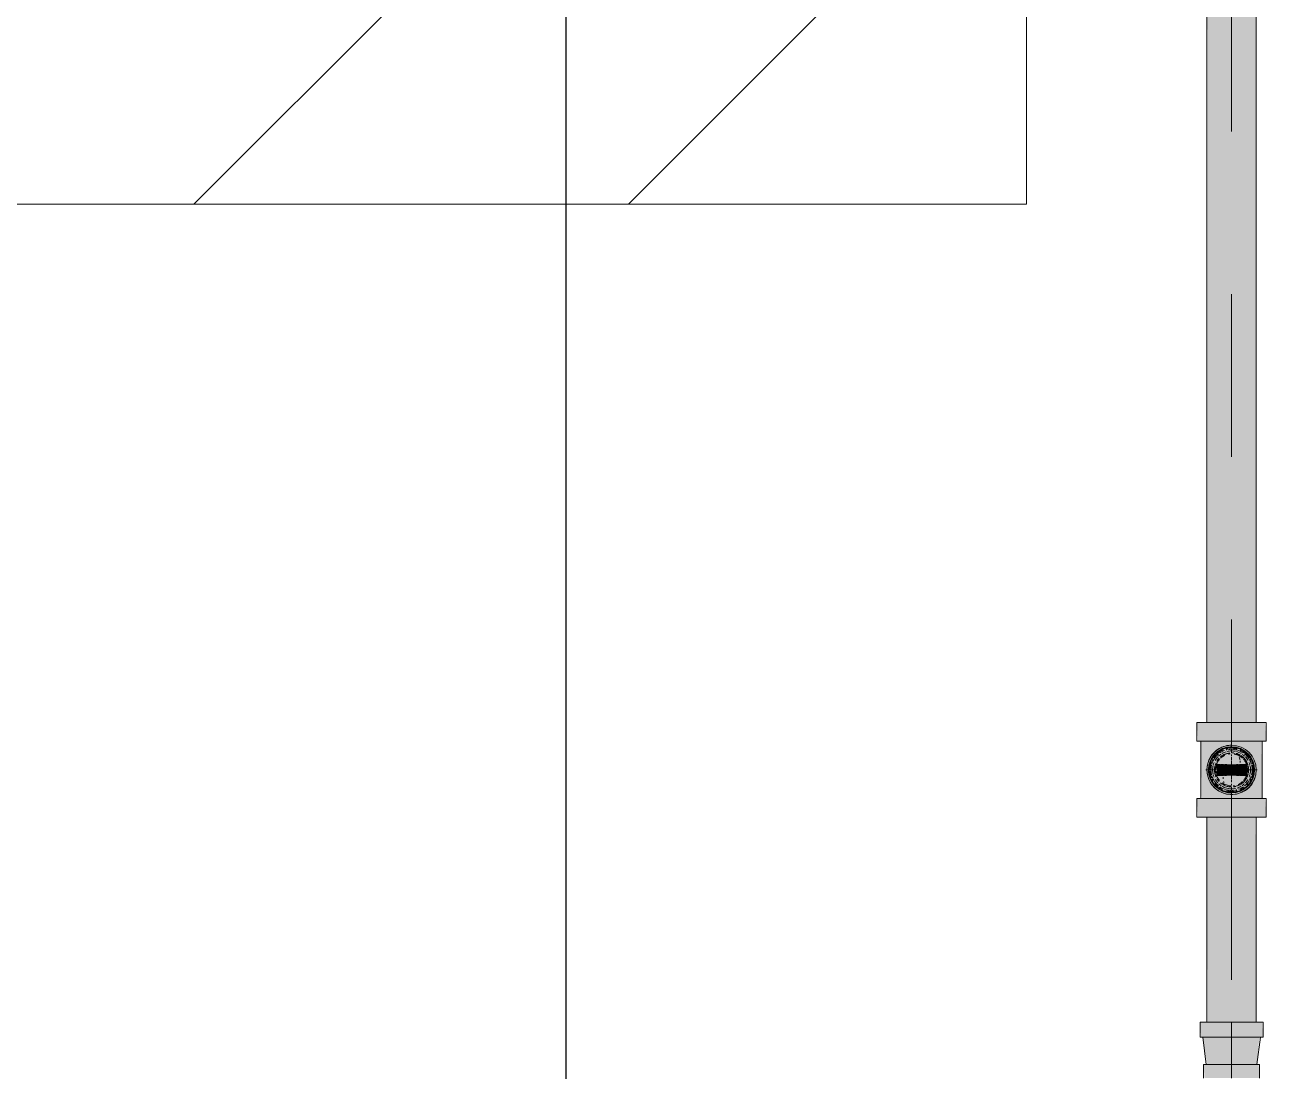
# Model space of a CAD drawing. Header units: millimetres. Extents: x -4000 to 187956, y -58990 to 162485.
# Drawn here: x 97472 to 98684, y 131156 to 132177 of the extents above; entities that cross this region are included whole.
import ezdxf

# ---------------------------------------------------------------- set-up
doc = ezdxf.new("R2010")
doc.units = ezdxf.units.MM
for name, pattern in [('Dash 1_16_', [317.5, 158.75, -158.75]), ('Grid Line', [2222.5, 1270, -317.5, 317.5, -317.5]), ('Grid Line 12_5mm', [2150, 1250, -300, 300, -300])]:
    doc.linetypes.add(name, pattern=pattern)
for name, color, linetype, lineweight in [('A-WALL', 113, 'Continuous', 13), ('A-WALL-PATT', 111, 'Continuous', 13), ('F-SPRN', 3, 'Continuous', 9), ('P-PIPE', 3, 'Continuous', 9), ('P-PIPE-CNTR', 3, 'Continuous', 9), ('S-GRID', 1, 'Continuous', 30)]:
    doc.layers.add(name, color=color, linetype=linetype, lineweight=lineweight)
pattern_1 = [(45, (0, 0), (-212.13203, 212.13203), [])]

# ---------------------------------------------------------------- blocks, each defined once
blk = doc.blocks.new('CMF2_NHAXUONG_A_rvt-1-FFS - TANG 1')
at = {"layer": 'A-WALL-PATT', "lineweight": 9}
h = blk.add_hatch(dxfattribs=at)
h.set_pattern_fill('FP_12', color=250, style=0, pattern_type=2)
h.set_pattern_definition(pattern_1)
h.paths.add_polyline_path([(98449.8, 132002.1), (98449.8, 140900.5), (98249.8, 140900), (98249.8, 132002.1)])
h = blk.add_hatch(dxfattribs=at)
h.set_pattern_fill('FP_12', color=250, style=0, pattern_type=2)
h.set_pattern_definition(pattern_1)
h.paths.add_polyline_path([(91256, 132002.1), (98249.8, 132002.1), (98249.8, 132202.1), (86100, 132202.1), (86100, 132002.1), (88988.5, 132002.1)])
at = {"layer": 'A-WALL', "color": 50, "lineweight": 15}
for p, q in [((98449.8, 132002.1), (98449.8, 140900.5)), ((96774.1, 132002.1), (98249.8, 132002.1)), ((98249.8, 132002.1), (98449.8, 132002.1))]:
    blk.add_line(p, q, dxfattribs=at)
at = {"layer": 'A-WALL', "color": 35, "lineweight": 15}
for p, q in [((98449.8, 132002.1), (98449.8, 140900)), ((96774.1, 132002.1), (98249.8, 132002.1)), ((98449.8, 132002.1), (98249.8, 132002.1))]:
    blk.add_line(p, q, dxfattribs=at)
at = {"layer": 'S-GRID', "linetype": 'Grid Line 12_5mm', "lineweight": 9}
blk.add_line((98000, 161185.2), (98000, -16487.4), dxfattribs=at)
blk = doc.blocks.new('Sprinkler_Up - DN20-V234-FFS - TANG 1')
at = {"layer": 'F-SPRN', "transparency": 33554534}
for points in [[(-13.5, 0), (-3.9, 0.7), (-1.7, 2.9), (-1.2, 3.5), (-0.6, 4), (0.6, 4), (1.2, 3.5), (1.7, 2.9), (4.6, 0), (22.2, 0), (18, 13.1), (6.9, 21.2), (-6.9, 21.2), (-18, 13.1), (-22.2, 0)], [(0, -16.7), (4.3, -16.1), (11.8, -11.8), (16.1, -4.3), (16.1, 4.3), (11.8, 11.8), (8.3, 14.4), (0, 16.7), (-4.3, 16.1), (-11.8, 11.8), (-16.1, 4.3), (-16.1, -4.3), (-11.8, -11.8), (-8.3, -14.4)], [(0, -15.6), (7.8, -13.5), (13.5, -7.8), (15.1, -4), (15.1, 4), (13.5, 7.8), (7.8, 13.5), (0, 15.6), (-7.8, 13.5), (-11, 11), (-15.1, 4), (-15.1, -4), (-11, -11), (-7.8, -13.5)], [(0, -21.2), (6.9, -21.2), (18, -13.1), (22.2, 0), (3.9, -0.7), (1.7, -2.9), (1.2, -3.5), (0.6, -4), (-0.6, -4), (-1.2, -3.5), (-1.7, -2.9), (-4.6, 0), (-22.2, 0), (-18, -13.1), (-6.9, -21.2)], [(-10.9, -5.5), (-10.9, 5.4), (-14.5, 5.4), (-14.5, -5.5)], [(-7.7, -5.5), (-7.7, 5.4), (-10.9, 5.4), (-10.9, -5.5)], [(0, -5.5), (0, 5.4), (-7.7, 5.4), (-7.7, -5.5)], [(0, 0), (5.7, 0), (2.9, 4.9), (-2.9, 4.9), (-5.7, 0)], [(2.9, -4.9), (5.7, 0), (-5.7, 0), (-2.9, -4.9)], [(-4.6, 0), (4.6, 0), (0, 4.6)], [(0, -4.6), (4.6, 0), (-4.6, 0)], [(0, -2.6), (1.3, 0), (-1.8, 0)], [(-1.3, 0), (1.8, 0), (0, 2.6)], [(7.7, -5.5), (7.7, 5.4), (0, 5.4), (0, -5.5)], [(10.9, -5.5), (10.9, 5.4), (7.7, 5.4), (7.7, -5.5)], [(14.5, -5.5), (14.5, 5.4), (10.9, 5.4), (10.9, -5.5)]]:
    blk.add_hatch(color=1, dxfattribs=at).paths.add_polyline_path(points)
at = {"layer": 'F-SPRN', "color": 1}
for p, q in [((-11.5, 5.4), (-14.5, 5.4)), ((-14.5, 5.4), (-11.3, 5.4)), ((-14.5, 5.4), (-14.5, 3.7)), ((-14.5, 3.3), (-14.5, 0)), ((-11.5, 5.4), (-11.5, 4)), ((-10.9, 1.9), (-10.9, 3.6)), ((-10.8, 5.4), (-8, 5.4)), ((-8.1, 5.4), (-10.8, 5.4)), ((-8.1, 5.4), (-8.1, 2.8)), ((-8.1, 2.5), (-8.1, 0.7)), ((-7.7, 4.8), (-7.7, 2.7)), ((-7.7, 4.8), (-7.7, 2.7)), ((-7.7, 2.1), (-7.7, 0.5)), ((-7.7, 2.1), (-7.7, 0.5)), ((-6.7, 5.4), (-4.7, 5.4)), ((-5.8, 3.8), (-5.8, 2.2)), ((-2.1, 0), (-2.1, 0)), ((-2.1, 0), (-2.1, -0.1)), ((-0.5, 2), (-0.6, 2)), ((-0.6, 2), (-0.6, 2)), ((0, 2.1), (-0.1, 2.1)), ((2.1, 0), (2.1, 0.1)), ((2.1, 0), (2.1, 0)), ((4.7, 5.4), (6.5, 5.4)), ((7.7, 5.4), (10.8, 5.4)), ((7.7, 5.2), (7.7, 2.7)), ((7.7, 5.2), (7.7, 2.7)), ((7.7, 2.3), (7.7, 0.5)), ((7.7, 2.3), (7.7, 0.5)), ((10.8, 5.4), (8.1, 5.4)), ((8.1, 5.4), (8.1, 2.8)), ((8.1, 2.5), (8.1, 0.4)), ((10.9, 5.4), (14.5, 5.4)), ((10.9, 3.6), (10.9, 0.2)), ((14.5, 5.4), (11.5, 5.4)), ((11.5, 5.4), (11.5, 4)), ((11.5, 3), (11.5, 0.2)), ((14.5, 5.4), (14.5, -5.5)), ((-14.5, -1.3), (-14.5, -3.7)), ((-11.1, -5.5), (-14.5, -5.5)), ((-14.5, -5.5), (-11.5, -5.5)), ((-10.9, -2.6), (-10.9, -1.3)), ((-10.8, -5.5), (-8.1, -5.5)), ((-7.8, -5.5), (-10.8, -5.5)), ((-8.1, -4.2), (-8.1, -5.5)), ((-7.7, -2.7), (-7.7, -4)), ((-7.7, -2.7), (-7.7, -4)), ((-7, -5.5), (-5.8, -5.5)), ((-4.8, -5.5), (-7, -5.5)), ((-5.8, -2.3), (-5.8, -3.8)), ((-2.1, -0.3), (-2, -0.4)), ((-2, -0.4), (-2, -0.5)), ((-2, -0.5), (-2, -0.6)), ((-2, -0.6), (-2, -0.7)), ((-2, -0.7), (-1.9, -0.7)), ((-1.9, -0.7), (-1.9, -0.8)), ((-1.9, -0.8), (-1.9, -0.9)), ((-1.9, -0.9), (-1.8, -1)), ((-1.8, -1), (-1.8, -1.1)), ((-1.8, -1), (-1.8, -1)), ((-1.8, -1.1), (-1.7, -1.2)), ((-1.7, -1.2), (-1.6, -1.3)), ((-1.7, -1.2), (-1.7, -1.2)), ((-1.6, -1.3), (-1.6, -1.4)), ((-1.6, -1.4), (-1.5, -1.4)), ((-1.5, -1.4), (-1.4, -1.5)), ((-1.4, -1.5), (-1.3, -1.6)), ((-1.4, -1.5), (-1.4, -1.5)), ((-1.3, -1.6), (-1.3, -1.7)), ((-1.3, -1.7), (-1.2, -1.7)), ((-1.2, -1.7), (-1.1, -1.7)), ((-1.1, -1.7), (-1.1, -1.8)), ((-1.1, -1.8), (-1, -1.8)), ((-1, -1.8), (-0.9, -1.9)), ((-0.9, -1.9), (-0.8, -1.9)), ((-0.8, -1.9), (-0.7, -2)), ((-0.8, -1.9), (-0.8, -1.9)), ((-0.7, -2), (-0.6, -2)), ((-0.6, -2), (-0.5, -2)), ((-0.5, -2), (-0.4, -2)), ((-0.4, -2), (-0.3, -2.1)), ((-0.4, -2), (-0.4, -2)), ((-0.3, -2.1), (-0.2, -2.1)), ((-0.2, -2.1), (-0.1, -2.1)), ((-0.1, -2.1), (0, -2.1)), ((0, -2.1), (0.1, -2.1)), ((0.1, -2.1), (0.2, -2.1)), ((0.1, -2.1), (0.1, -2.1)), ((0.2, -2.1), (0.3, -2.1)), ((0.3, -2.1), (0.4, -2)), ((0.4, -2), (0.5, -2)), ((0.5, -2), (0.6, -2)), ((0.6, -2), (0.7, -2)), ((0.6, -2), (0.6, -2)), ((0.7, -2), (0.8, -1.9)), ((0.8, -1.9), (0.9, -1.9)), ((0.9, -1.9), (1, -1.8)), ((0.9, -1.9), (0.9, -1.9)), ((1, -1.8), (1.1, -1.8)), ((1.1, -1.8), (1.2, -1.7)), ((1.2, -1.7), (1.3, -1.6)), ((1.2, -1.7), (1.2, -1.7)), ((1.3, -1.6), (1.4, -1.6)), ((1.4, -1.5), (1.5, -1.5)), ((1.4, -1.6), (1.4, -1.5)), ((1.5, -1.4), (1.6, -1.3)), ((1.5, -1.5), (1.5, -1.4)), ((1.6, -1.3), (1.7, -1.2)), ((1.6, -1.3), (1.6, -1.3)), ((1.7, -1.1), (1.8, -1.1)), ((1.7, -1.2), (1.7, -1.1)), ((1.8, -1), (1.9, -0.9)), ((1.8, -1.1), (1.8, -1)), ((1.9, -0.8), (2, -0.7)), ((1.9, -0.8), (1.9, -0.8)), ((1.9, -0.9), (1.9, -0.8)), ((2, -0.4), (2.1, -0.3)), ((2, -0.5), (2, -0.4)), ((2, -0.5), (2, -0.5)), ((2, -0.6), (2, -0.5)), ((2, -0.7), (2, -0.6)), ((2.1, -0.1), (2.1, 0)), ((2.1, -0.2), (2.1, -0.1)), ((2.1, -0.3), (2.1, -0.2)), ((7, -5.5), (4.8, -5.5)), ((5.8, -2.2), (5.8, -3.8)), ((5.8, -5.5), (7, -5.5)), ((7.7, -0.5), (7.7, -2.3)), ((7.7, -0.5), (7.7, -2.3)), ((7.7, -2.7), (7.7, -5.4)), ((7.7, -2.7), (7.7, -5.4)), ((10.8, -5.5), (7.7, -5.5)), ((8.1, -0.4), (8.1, -2.5)), ((8.1, -2.8), (8.1, -5.5)), ((8.1, -5.5), (10.8, -5.5)), ((10.9, -0.2), (10.9, -3.6)), ((14.5, -5.5), (10.9, -5.5)), ((11.5, -0.2), (11.5, -3)), ((11.5, -4), (11.5, -5.5)), ((11.5, -5.5), (14.5, -5.5))]:
    blk.add_line(p, q, dxfattribs=at)
at = {"layer": 'F-SPRN', "color": 1, "flags": 128}
for points in [[(-0.6, 2), (-0.7, 2), (-0.8, 1.9), (-0.9, 1.9), (-0.9, 1.9), (-1, 1.8), (-1.1, 1.8), (-1.2, 1.7), (-1.2, 1.7), (-1.3, 1.6), (-1.4, 1.6), (-1.4, 1.5), (-1.5, 1.5), (-1.5, 1.4), (-1.6, 1.3), (-1.6, 1.3), (-1.7, 1.2), (-1.7, 1.1), (-1.8, 1.1), (-1.8, 1), (-1.9, 0.9), (-1.9, 0.8), (-1.9, 0.8), (-2, 0.7), (-2, 0.6), (-2, 0.5), (-2, 0.5), (-2, 0.4), (-2.1, 0.3), (-2.1, 0.2), (-2.1, 0.1), (-2.1, 0)], [(-0.1, 2.1), (-0.1, 2.1), (-0.2, 2.1), (-0.3, 2.1), (-0.4, 2), (-0.5, 2)], [(2.1, 0.1), (2.1, 0.2), (2.1, 0.2), (2.1, 0.3), (2, 0.4), (2, 0.5), (2, 0.6), (2, 0.7), (1.9, 0.7), (1.9, 0.8), (1.9, 0.9), (1.8, 1), (1.8, 1), (1.8, 1.1), (1.7, 1.2), (1.7, 1.2), (1.6, 1.3), (1.6, 1.4), (1.5, 1.4), (1.4, 1.5), (1.4, 1.5), (1.3, 1.6), (1.3, 1.7), (1.2, 1.7), (1.1, 1.7), (1.1, 1.8), (1, 1.8), (0.9, 1.9), (0.8, 1.9), (0.8, 1.9), (0.7, 2), (0.6, 2), (0.5, 2), (0.4, 2), (0.4, 2), (0.3, 2.1), (0.2, 2.1), (0.1, 2.1), (0, 2.1)], [(-2.1, -0.1), (-2.1, -0.2), (-2.1, -0.2), (-2.1, -0.3)]]:
    blk.add_lwpolyline(points, dxfattribs=at)
at = {"layer": 'F-SPRN', "color": 1}
for radius, start, end in [(22.2, 360, 180), (21.9, 144.7698, 164.8151), (21.9, 126.6942, 143.2701), (21.9, 108.2621, 125.7507), (16.7, 121.4181, 130.5751), (16.7, 121.4181, 130.5751), (15.6, 120.5262, 133.2078), (15.6, 120.5262, 133.2078), (16.7, 106.5995, 120), (16.7, 106.5995, 120), (15.6, 114.4363, 119.9813), (15.6, 114.4363, 119.9813), (21.9, 99.348, 107.901), (16.7, 96.4143, 105), (16.7, 96.4143, 105), (21.9, 90.145, 98.8503), (15.6, 95.5762, 100.6843), (15.6, 95.5762, 100.6843), (16.7, 83.0684, 90), (16.7, 83.0684, 90), (21.9, 72.5583, 89.4624), (15.6, 75.573, 80.5892), (15.6, 75.573, 80.5892), (15.6, 67.5614, 74.5481), (15.6, 67.5614, 74.5481), (16.7, 60, 75), (16.7, 60, 75), (15.6, 60.0187, 65.5637), (15.6, 60.0187, 65.5637), (21.9, 54.2493, 71.7379), (15.6, 46.7922, 60), (15.6, 46.7922, 60), (16.7, 49.4249, 58.5819), (16.7, 49.4249, 58.5819), (21.9, 36.7299, 53.3058), (21.9, 15.1849, 35.2302), (21.9, 165.6773, 179.2615), (16.7, 167.6802, 180), (16.7, 167.6802, 180), (16.7, 155.3879, 164.9693), (16.7, 155.3879, 164.9693), (15.6, 166.4265, 180), (15.6, 166.4265, 180), (15.6, 150.9409, 165), (15.6, 159.6139, 165), (16.7, 136.7213, 149.931), (16.7, 136.7213, 149.931), (15.6, 150.9409, 156.3845), (15.6, 138.4214, 150), (15.6, 138.4214, 150), (4.63, 155.7832, 180), (4.63, 155.7832, 180), (4.63, 109.0192, 138.2703), (4.63, 109.0192, 138.2703), (2.56, 109.0192, 168.8278), (2.56, 109.0192, 168.8278), (2.04, 109.0192, 180), (4.63, 17.9592, 90), (4.63, 17.9592, 90), (3.81, 57.0577, 90), (2.56, 14.5599, 90), (2.56, 14.5599, 90), (2.04, 10.4703, 90), (3.81, 16.1605, 43.8358), (15.6, 30, 41.5786), (15.6, 30, 41.5786), (16.7, 30, 43.2787), (16.7, 30, 43.2787), (15.6, 23.6155, 29.5646), (15.6, 15, 29.5646), (15.6, 15, 20.3861), (16.7, 15, 24.6121), (16.7, 15, 24.6121), (15.6, 360, 13.6618), (15.6, 0, 13.6618), (16.7, 360, 12.3198), (16.7, 0, 12.3198), (21.9, 0.7385, 14.3227), (22.2, 180, 360), (21.9, 180.7385, 194.3227), (21.9, 195.1849, 215.2302), (16.7, 180, 192.3198), (16.7, 180, 192.3198), (16.7, 195.0307, 204.6121), (16.7, 195.0307, 204.6121), (15.6, 181.9082, 193.6618), (15.6, 181.9082, 193.6618), (15.6, 197.3339, 209.5646), (15.6, 197.3339, 209.5646), (16.7, 210.069, 223.2787), (16.7, 210.069, 223.2787), (15.6, 212.5472, 221.5786), (15.6, 212.5472, 221.5786), (4.63, 197.9592, 0), (4.63, 197.9592, 360), (3.81, 196.1605, 360), (2.56, 191.1677, 270), (2.56, 191.1677, 270), (2.04, 190.4703, 270), (2.04, 270, 0), (2.56, 270, 0), (2.56, 270, 360), (15.6, 300, 313.2078), (15.6, 300, 313.2078), (15.6, 318.4214, 330), (15.6, 318.4214, 330), (16.7, 316.7213, 330), (16.7, 316.7213, 330), (15.6, 330.4354, 345), (15.6, 330.4354, 336.3845), (15.6, 339.6139, 345), (15.6, 346.3382, 360), (15.6, 346.3382, 360), (16.7, 335.3879, 345), (16.7, 335.3879, 345), (16.7, 347.6802, 360), (16.7, 347.6802, 360), (21.9, 324.7698, 344.8151), (21.9, 345.6773, 359.2615), (21.9, 216.7299, 233.3058), (21.9, 234.2493, 251.7379), (16.7, 229.4249, 238.5819), (16.7, 229.4249, 238.5819), (15.6, 233.795, 240), (15.6, 233.795, 240), (16.7, 240, 255), (16.7, 240, 255), (15.6, 240.0187, 254.5481), (15.6, 240.0187, 254.5481), (21.9, 252.5583, 269.4624), (15.6, 255, 267.64), (15.6, 255, 267.64), (16.7, 263.0684, 270), (16.7, 263.0684, 270), (21.9, 270.145, 278.8503), (15.6, 275.5762, 280.6843), (15.6, 275.5762, 280.6843), (16.7, 276.4143, 285), (16.7, 276.4143, 285), (21.9, 279.348, 287.901), (16.7, 286.5995, 300), (16.7, 286.5995, 300), (15.6, 294.4363, 299.9813), (15.6, 294.4363, 299.9813), (21.9, 288.2621, 305.7507), (16.7, 301.4181, 310.5751), (16.7, 301.4181, 310.5751), (21.9, 306.6942, 323.2701)]:
    blk.add_arc((0, 0), radius, start, end, dxfattribs=at)
blk = doc.blocks.new('Steel_Transition_Threaded_HoaPhat - Standard-V374-FFS - TANG 1')
at = {"layer": 'P-PIPE', "lineweight": 13, "transparency": 33554534}
h = blk.add_hatch(color=1, dxfattribs=at)
h.paths.add_polyline_path([(98650, 131427.6), (98655.8, 131428.4), (98661.3, 131430.6), (98665.9, 131434.2), (98669.5, 131438.8), (98671.7, 131444.3), (98672.5, 131450.1), (98671.7, 131455.9), (98669.5, 131461.3), (98665.9, 131466), (98661.3, 131469.6), (98655.8, 131471.8), (98650, 131472.6), (98644.2, 131471.8), (98638.8, 131469.6), (98634.1, 131466), (98630.5, 131461.3), (98628.3, 131455.9), (98627.5, 131450.1), (98628.3, 131444.3), (98630.5, 131438.8), (98634.1, 131434.2), (98638.8, 131430.6), (98644.2, 131428.4)])
h.paths.add_polyline_path([(98650, 131430), (98644.8, 131430.7), (98640, 131432.7), (98635.8, 131435.9), (98632.6, 131440), (98630.6, 131444.9), (98629.9, 131450.1), (98630.6, 131455.3), (98632.6, 131460.1), (98635.8, 131464.3), (98640, 131467.5), (98644.8, 131469.5), (98650, 131470.2), (98655.2, 131469.5), (98660.1, 131467.5), (98664.2, 131464.3), (98667.4, 131460.1), (98669.4, 131455.3), (98670.1, 131450.1), (98669.4, 131444.9), (98667.4, 131440), (98664.2, 131435.9), (98660.1, 131432.7), (98655.2, 131430.7)])
for points in [[(98650, 131430), (98650, 131433.7), (98641.8, 131435.9), (98635.8, 131441.9), (98633.6, 131450.1), (98635.8, 131458.3), (98641.8, 131464.3), (98650, 131466.5), (98650, 131470.2), (98644.8, 131469.5), (98640, 131467.5), (98635.8, 131464.3), (98632.6, 131460.1), (98630.6, 131455.3), (98629.9, 131450.1), (98630.6, 131444.9), (98632.6, 131440), (98635.8, 131435.9), (98640, 131432.7), (98644.8, 131430.7)], [(98650, 131431.6), (98654.8, 131432.2), (98659.3, 131434.1), (98663.1, 131437), (98666, 131440.8), (98667.9, 131445.3), (98668.5, 131450.1), (98667.9, 131454.9), (98666, 131459.3), (98663.1, 131463.2), (98659.3, 131466.1), (98654.8, 131468), (98650, 131468.6), (98645.2, 131468), (98640.8, 131466.1), (98636.9, 131463.2), (98634, 131459.3), (98632.1, 131454.9), (98631.5, 131450.1), (98632.1, 131445.3), (98634, 131440.8), (98636.9, 131437), (98640.8, 131434.1), (98645.2, 131432.2)], [(98650, 131430), (98655.2, 131430.7), (98660.1, 131432.7), (98664.2, 131435.9), (98667.4, 131440), (98669.4, 131444.9), (98670.1, 131450.1), (98669.4, 131455.3), (98667.4, 131460.1), (98664.2, 131464.3), (98660.1, 131467.5), (98655.2, 131469.5), (98650, 131470.2), (98650, 131466.5), (98658.2, 131464.3), (98664.2, 131458.3), (98666.4, 131450.1), (98664.2, 131441.9), (98658.2, 131435.9), (98650, 131433.7)]]:
    blk.add_hatch(color=1, dxfattribs=at).paths.add_polyline_path(points)
at = {"layer": 'P-PIPE', "color": 20, "lineweight": 13}
for radius, start, end in [(22.5, 90, 270), (22.5, 105, 120), (22.5, 90, 105), (22.5, 270, 90), (22.5, 270, 90), (22.5, 135, 270), (20.1, 150, 162.7449), (20.1, 128.8856, 148.1553), (18.5, 136.4297, 150), (18.5, 136.4297, 150), (22.5, 120, 135), (16.4, 143.5463, 150), (18.5, 123.4976, 133.2041), (18.5, 123.4976, 133.2041), (20.1, 109.6859, 125.0043), (16.4, 121.0738, 128.0319), (18.5, 106.819, 120), (18.5, 106.819, 120), (16.4, 113.4045, 120), (16.4, 107.4657, 111.9681), (20.1, 100.9975, 105), (18.5, 91.4353, 103.2046), (18.5, 91.4353, 103.2046), (16.4, 96.2132, 104.6042), (20.1, 90.5246, 98.5089), (18.5, 78.0986, 90), (18.5, 78.0986, 90), (20.1, 75.0607, 87.9279), (18.5, 60, 75), (18.5, 60, 75), (16.4, 66.9681, 72.9388), (20.1, 54.9957, 75), (16.4, 60.5934, 66.5955), (18.5, 46.7959, 56.5024), (18.5, 46.7959, 56.5024), (20.1, 45, 51.1144), (18.5, 30, 43.5703), (18.5, 30, 43.5703), (20.1, 31.8447, 45), (20.1, 17.2551, 30), (20.1, 166.0499, 193.9501), (18.5, 166.5939, 193.4061), (18.5, 166.5939, 180), (18.5, 180, 193.4061), (18.5, 157.6232, 165), (18.5, 157.6232, 165), (16.4, 180.8106, 191.4533), (16.4, 168.5467, 175.1607), (16.4, 158.0319, 163.506), (16.4, 351.9681, 0), (16.4, 0, 6.4537), (18.5, 15, 22.3768), (18.5, 15, 22.3768), (18.5, 0, 13.4061), (18.5, 0, 13.4061), (18.5, 346.5939, 0), (18.5, 346.5939, 0), (20.1, 346.0499, 13.9501), (20.1, 197.2551, 210), (18.5, 195, 202.3768), (18.5, 195, 202.3768), (20.1, 211.8447, 231.1144), (18.5, 210, 223.5703), (18.5, 210, 223.5703), (16.4, 210.6635, 216.4537), (18.5, 226.7959, 236.5024), (18.5, 226.7959, 236.5024), (16.4, 240, 246.5955), (16.4, 287.4657, 291.9681), (16.4, 293.5463, 300), (18.5, 303.4976, 313.2041), (18.5, 303.4976, 313.2041), (20.1, 308.8856, 328.1553), (18.5, 316.4297, 330), (18.5, 316.4297, 330), (16.4, 338.0319, 342.8691), (18.5, 337.6232, 345), (18.5, 337.6232, 345), (20.1, 330, 342.7449), (20.1, 234.9957, 255), (18.5, 240, 255), (18.5, 240, 255), (20.1, 255.0607, 267.9279), (18.5, 258.0986, 270), (18.5, 258.0986, 270), (16.4, 264.1652, 268.506), (20.1, 270.5246, 278.5089), (18.5, 271.4353, 283.2046), (18.5, 271.4353, 283.2046), (16.4, 276.2132, 283.9063), (20.1, 280.9975, 285), (18.5, 286.819, 300), (18.5, 286.819, 300), (20.1, 289.6859, 305.0043)]:
    blk.add_arc((98650, 131450.1), radius, start, end, dxfattribs=at)

msp = doc.modelspace()

# ---------------------------------------------------------------- block references
at = {"lineweight": 5}
msp.add_blockref('CMF2_NHAXUONG_A_rvt-1-FFS - TANG 1', (0, 0), dxfattribs=at)

# ---------------------------------------------------------------- next in the draw order: hatches: boundary and pattern name
at = {"layer": 'P-PIPE', "transparency": 33554534}
for points in [[(98650, 131496.4), (98650, 134136.8), (98625.9, 134136.8), (98626.7, 131496.4), (98643.8, 131496.4)], [(98650, 131496.4), (98674.1, 131496.4), (98673.3, 134136.8), (98650, 134136.8), (98650, 131499.1)], [(98650, 131478), (98650, 131496.4), (98616.2, 131496.4), (98617.4, 131478), (98641.3, 131478)], [(98683.8, 131478), (98682.6, 131496.4), (98650, 131496.4), (98650, 131478), (98682.6, 131478)], [(98638.6, 131422.3), (98650, 131422.3), (98650, 131428.9), (98642.6, 131430.3), (98636.3, 131434), (98631.7, 131439.4), (98629.2, 131446.3), (98629.2, 131453.9), (98631.7, 131460.8), (98636.3, 131466.2), (98642.6, 131469.9), (98650, 131471.2), (98650, 131478), (98620, 131478), (98621, 131422.3), (98635, 131422.3)], [(98650, 131426), (98656.2, 131426.8), (98662.1, 131429.2), (98667.1, 131433), (98670.9, 131438), (98673.3, 131443.8), (98674.1, 131450.1), (98673.3, 131456.3), (98670.9, 131462.1), (98667.1, 131467.1), (98662.1, 131471), (98656.2, 131473.4), (98650, 131474.2), (98643.8, 131473.4), (98637.9, 131471), (98633, 131467.1), (98629.1, 131462.1), (98626.7, 131456.3), (98625.9, 131450.1), (98626.7, 131443.8), (98629.1, 131438), (98633, 131433), (98637.9, 131429.2), (98643.8, 131426.8), (98648.9, 131426.1)], [(98676, 131422.3), (98680, 131422.3), (98679, 131478), (98650, 131478), (98650, 131471.2), (98657.5, 131469.9), (98663.7, 131466.2), (98668.3, 131460.8), (98670.8, 131453.9), (98670.8, 131446.3), (98668.3, 131439.4), (98663.7, 131434), (98657.5, 131430.3), (98650, 131428.9), (98650, 131422.3), (98671.2, 131422.3)], [(98641.7, 131435.6), (98642.8, 131437.6), (98641.7, 131441.7), (98642.8, 131445.9), (98645.8, 131449), (98657.2, 131454.3), (98658.4, 131458.4), (98657.2, 131462.6), (98655.9, 131464.3), (98650, 131466.8), (98641.7, 131464.6), (98635.5, 131458.4), (98633.3, 131450.1), (98635.5, 131441.7), (98638.2, 131438.3)], [(98650, 131433.4), (98658.4, 131435.6), (98661.8, 131438.3), (98666.1, 131445.8), (98666.1, 131454.4), (98661.8, 131461.9), (98658.4, 131464.6), (98650, 131466.8), (98645.7, 131466.2), (98638.2, 131461.9), (98633.9, 131454.4), (98633.9, 131445.8), (98638.2, 131438.3), (98641.7, 131435.6)], [(98626.1, 131403.8), (98650, 131403.8), (98650, 131422.3), (98616.2, 131422.3), (98617.4, 131403.8), (98625.4, 131403.8)], [(98683.8, 131403.8), (98682.6, 131422.3), (98650, 131422.3), (98650, 131403.8), (98682.6, 131403.8)], [(98643.8, 131204), (98650, 131204), (98650, 131403.8), (98625.9, 131403.8), (98626.7, 131204), (98637.9, 131204)], [(98650, 131204), (98674.1, 131204), (98673.3, 131403.8), (98650, 131403.8), (98650, 131280.1)], [(98679.8, 131189.1), (98680.8, 131189.1), (98679.8, 131204), (98619.2, 131204), (98620.3, 131189.1), (98676.7, 131189.1)], [(98671.5, 131162.7), (98674.8, 131162.7), (98677.1, 131189.1), (98621.9, 131189.1), (98626.1, 131162.7), (98667.5, 131162.7)], [(98676.4, 131149.4), (98677.4, 131149.4), (98676.4, 131162.7), (98622.7, 131162.7), (98623.6, 131149.4), (98673.7, 131149.4)]]:
    msp.add_hatch(color=1, dxfattribs=at).paths.add_polyline_path(points)

# ---------------------------------------------------------------- next in the draw order: linework, layer by layer
at = {"layer": 'P-PIPE', "color": 20, "lineweight": 13}
for p, q in [((98625.9, 134136.8), (98625.9, 131496.4)), ((98674.1, 131496.4), (98674.1, 134136.8)), ((98616.2, 131496.4), (98616.2, 131478)), ((98626.1, 131496.4), (98616.2, 131496.4)), ((98650, 131496.4), (98616.2, 131496.4)), ((98625.9, 131496.4), (98632.9, 131496.4)), ((98632.9, 131496.4), (98626.6, 131496.4)), ((98641.3, 131496.4), (98633.1, 131496.4)), ((98633.1, 131496.4), (98666.9, 131496.4)), ((98650, 131496.4), (98641.3, 131496.4)), ((98658.7, 131496.4), (98650, 131496.4)), ((98683.8, 131496.4), (98650, 131496.4)), ((98666.9, 131496.4), (98658.7, 131496.4)), ((98673.4, 131496.4), (98667.1, 131496.4)), ((98667.1, 131496.4), (98674.1, 131496.4)), ((98679.3, 131496.4), (98674.2, 131496.4)), ((98682.6, 131496.4), (98679.3, 131496.4)), ((98683.8, 131496.4), (98682.6, 131496.4)), ((98683.8, 131478), (98683.8, 131496.4)), ((98616.2, 131478), (98619.8, 131478)), ((98616.2, 131478), (98650, 131478)), ((98620, 131478), (98620, 131422.3)), ((98621, 131478), (98620, 131478)), ((98625.2, 131478), (98620, 131478)), ((98621, 131478), (98626.1, 131478)), ((98624, 131478), (98621, 131478)), ((98625.2, 131478), (98624, 131478)), ((98628.8, 131478), (98625.9, 131478)), ((98641.2, 131478), (98625.9, 131478)), ((98626.1, 131478), (98633.1, 131478)), ((98635, 131478), (98628.8, 131478)), ((98633.1, 131478), (98641.3, 131478)), ((98641.2, 131478), (98635, 131478)), ((98642.2, 131478), (98650, 131478)), ((98650, 131478), (98642.2, 131478)), ((98650, 131478), (98642.2, 131478)), ((98650, 131478), (98657.8, 131478)), ((98650, 131478), (98683.8, 131478)), ((98657.8, 131478), (98650, 131478)), ((98657.8, 131478), (98650, 131478)), ((98658.7, 131478), (98666.9, 131478)), ((98665, 131478), (98658.8, 131478)), ((98680, 131478), (98658.8, 131478)), ((98671.2, 131478), (98665, 131478)), ((98666.9, 131478), (98673.9, 131478)), ((98676, 131478), (98671.2, 131478)), ((98673.9, 131478), (98679, 131478)), ((98679, 131478), (98676, 131478)), ((98680, 131478), (98679, 131478)), ((98680, 131422.3), (98680, 131478)), ((98680.2, 131478), (98683.8, 131478)), ((98616.2, 131422.3), (98616.2, 131403.8)), ((98617.4, 131422.3), (98616.2, 131422.3)), ((98650, 131422.3), (98616.2, 131422.3)), ((98619.8, 131422.3), (98617.4, 131422.3)), ((98620, 131422.3), (98621, 131422.3)), ((98620, 131422.3), (98625.2, 131422.3)), ((98626.1, 131422.3), (98621, 131422.3)), ((98621, 131422.3), (98624, 131422.3)), ((98624, 131422.3), (98625.2, 131422.3)), ((98625.9, 131422.3), (98628.8, 131422.3)), ((98625.9, 131422.3), (98628.8, 131422.3)), ((98633.1, 131422.3), (98626.1, 131422.3)), ((98628.8, 131422.3), (98635, 131422.3)), ((98628.8, 131422.3), (98641.2, 131422.3)), ((98641.3, 131422.3), (98633.1, 131422.3)), ((98635, 131422.3), (98641.2, 131422.3)), ((98650, 131422.3), (98642.2, 131422.3)), ((98642.2, 131422.3), (98650, 131422.3)), ((98642.2, 131422.3), (98650, 131422.3)), ((98657.8, 131422.3), (98650, 131422.3)), ((98683.8, 131422.3), (98650, 131422.3)), ((98650, 131422.3), (98657.8, 131422.3)), ((98650, 131422.3), (98657.8, 131422.3)), ((98666.9, 131422.3), (98658.7, 131422.3)), ((98658.8, 131422.3), (98665, 131422.3)), ((98658.8, 131422.3), (98680, 131422.3)), ((98665, 131422.3), (98671.2, 131422.3)), ((98673.9, 131422.3), (98666.9, 131422.3)), ((98671.2, 131422.3), (98676, 131422.3)), ((98679, 131422.3), (98673.9, 131422.3)), ((98676, 131422.3), (98679, 131422.3)), ((98679, 131422.3), (98680, 131422.3)), ((98683.8, 131422.3), (98680.2, 131422.3)), ((98683.8, 131403.8), (98683.8, 131422.3)), ((98616.2, 131403.8), (98617.4, 131403.8)), ((98616.2, 131403.8), (98650, 131403.8)), ((98617.4, 131403.8), (98626.1, 131403.8)), ((98625.9, 131403.8), (98625.9, 131204)), ((98632.9, 131403.8), (98625.9, 131403.8)), ((98626.6, 131403.8), (98632.9, 131403.8)), ((98633.1, 131403.8), (98641.3, 131403.8)), ((98666.9, 131403.8), (98633.1, 131403.8)), ((98641.3, 131403.8), (98650, 131403.8)), ((98650, 131403.8), (98658.7, 131403.8)), ((98650, 131403.8), (98683.8, 131403.8)), ((98658.7, 131403.8), (98666.9, 131403.8)), ((98667.1, 131403.8), (98673.4, 131403.8)), ((98674.1, 131403.8), (98667.1, 131403.8)), ((98674.1, 131204), (98674.1, 131403.8)), ((98674.2, 131403.8), (98683.8, 131403.8)), ((98619.2, 131204), (98619.2, 131189.1)), ((98680.8, 131204), (98619.2, 131204)), ((98625.2, 131204), (98619.2, 131204)), ((98625.9, 131204), (98628, 131204)), ((98628.2, 131204), (98626.5, 131204)), ((98634.6, 131204), (98629, 131204)), ((98629.1, 131204), (98670.9, 131204)), ((98642, 131204), (98634.6, 131204)), ((98650, 131204), (98642, 131204)), ((98658, 131204), (98650, 131204)), ((98665.4, 131204), (98658, 131204)), ((98671, 131204), (98665.4, 131204)), ((98670.9, 131204), (98670.9, 131204)), ((98673.5, 131204), (98671.8, 131204)), ((98672, 131204), (98674.1, 131204)), ((98680.8, 131204), (98674.3, 131204)), ((98680.8, 131189.1), (98680.8, 131204)), ((98619.2, 131189.1), (98621.7, 131189.1)), ((98619.2, 131189.1), (98680.8, 131189.1)), ((98621.9, 131189.1), (98625.2, 131162.7)), ((98623.3, 131189.1), (98625.2, 131189.1)), ((98625.5, 131189.1), (98628.2, 131189.1)), ((98628.2, 131189.1), (98634.6, 131189.1)), ((98634.6, 131189.1), (98642, 131189.1)), ((98642.7, 131189.1), (98650, 131189.1)), ((98650, 131189.1), (98657.3, 131189.1)), ((98658, 131189.1), (98665.4, 131189.1)), ((98665.4, 131189.1), (98671.8, 131189.1)), ((98671.8, 131189.1), (98676.7, 131189.1)), ((98674.8, 131162.7), (98678.1, 131189.1)), ((98678.3, 131189.1), (98680.8, 131189.1)), ((98622.7, 131162.7), (98622.7, 131149.4)), ((98677.4, 131162.7), (98622.7, 131162.7)), ((98625, 131162.7), (98622.7, 131162.7)), ((98626.3, 131162.7), (98625.2, 131162.7)), ((98630.7, 131162.7), (98626.3, 131162.7)), ((98636.3, 131162.7), (98630.7, 131162.7)), ((98642.9, 131162.7), (98636.3, 131162.7)), ((98650, 131162.7), (98643.6, 131162.7)), ((98656.4, 131162.7), (98650, 131162.7)), ((98663.7, 131162.7), (98657.1, 131162.7)), ((98669.3, 131162.7), (98663.7, 131162.7)), ((98673.7, 131162.7), (98669.3, 131162.7)), ((98677.4, 131162.7), (98675, 131162.7)), ((98677.4, 131149.4), (98677.4, 131162.7))]:
    msp.add_line(p, q, dxfattribs=at)
for radius, start, end in [(24.1, 90, 270), (24.1, 120, 240), (24.1, 90, 120), (21.1, 90, 96.9789), (24.1, 0, 90), (24.1, 270, 90), (21.1, 75, 87.7707), (21.1, 151.0876, 154.6013), (21.1, 141.9789, 146.1637), (21.1, 137.2293, 141.8404), (21.1, 126.9789, 135), (21.1, 111.9789, 125.8689), (21.1, 99.731, 105), (21.1, 62.2293, 66.9789), (21.1, 54.1311, 60), (21.1, 38.1596, 53.0211), (21.1, 33.8363, 38.0211), (21.1, 25.3987, 30), (21.1, 165.7378, 177.9758), (21.1, 183.5565, 194.2622), (21.1, 156.9789, 165), (24.1, 272.7305, 0), (21.1, 15, 23.0211), (21.1, 345.7378, 357.9758), (21.1, 2.0242, 12.7707), (21.1, 195, 201.9789), (21.1, 205.3987, 210), (21.1, 219.3488, 231.9789), (21.1, 315, 320.0725), (21.1, 330, 334.6013), (21.1, 338.0211, 345), (21.1, 234.4236, 245.5764), (24.1, 240, 267.2695), (21.1, 255, 270), (24.1, 267.2695, 270), (21.1, 270, 278.0211), (24.1, 270, 272.7305), (21.1, 279.731, 285), (21.1, 293.0211, 305.8689)]:
    msp.add_arc((98650, 131450.1), radius, start, end, dxfattribs=at)
at = {"layer": 'P-PIPE', "color": 1}
for centre, radius, start, end in [((98650, 131458.4), 8.35, 69.0027, 79.2369), ((98650, 131458.4), 8.35, 50.2727, 60.5692), ((98650, 131458.4), 8.35, 20.1285, 29.0413), ((98650, 131458.4), 8.35, 8.0385, 17.9918), ((98650, 131450.1), 16.7, 46.0317, 57.203), ((98650, 131450.1), 16.7, 32.3031, 45.2846), ((98650, 131450.1), 16.7, 170.1108, 177.203), ((98650, 131450.1), 16.7, 182.797, 189.8892), ((98650, 131450.1), 16.7, 190.2154, 195.2487), ((98650, 131450.1), 16.7, 157.579, 164.2722), ((98650, 131441.7), 8.35, 131.0366, 150), ((98650, 131441.7), 8.35, 115.6806, 125.5287), ((98650, 131441.7), 8.35, 100.6842, 111.8703), ((98650, 131441.7), 8.35, 90, 100.6842), ((98650, 131458.4), 8.35, 270, 280.6842), ((98650, 131458.4), 8.35, 316.3183, 330), ((98650, 131458.4), 8.35, 352.2824, 1.6717), ((98650, 131450.1), 16.7, 23.314, 31.0974), ((98650, 131450.1), 16.7, 16.9375, 22.421), ((98650, 131450.1), 16.7, 350.1108, 355.6907), ((98650, 131450.1), 16.7, 231.8726, 237.203), ((98650, 131441.7), 8.35, 172.0327, 181.5407), ((98650, 131441.7), 8.35, 199.9004, 209.0413), ((98650, 131450.1), 16.7, 308.1274, 313.9683), ((98650, 131450.1), 16.7, 314.7154, 320.6908), ((98650, 131450.1), 16.7, 328.9026, 336.686), ((98650, 131450.1), 16.7, 337.2636, 343.0625), ((98650, 131450.1), 16.7, 254.7154, 259.6727), ((98650, 131441.7), 8.35, 249.0027, 259.2369), ((98650, 131450.1), 16.7, 264.6626, 270)]:
    msp.add_arc(centre, radius, start, end, dxfattribs=at)
at = {"layer": 'P-PIPE-CNTR', "color": 1, "linetype": 'Dash 1_16_'}
for p, q in [((98650, 134136.8), (98650, 131496.4)), ((98650, 134136.8), (98650, 131496.4)), ((98650, 131472.6), (98650, 131475.1)), ((98650, 131471.2), (98650, 131472.6)), ((98650, 131468.6), (98650, 131470.2)), ((98650, 131466.8), (98650, 131468.6)), ((98650, 131463.6), (98650, 131465.2)), ((98650, 131459.8), (98650, 131462.6)), ((98650, 131455.5), (98650, 131459.1)), ((98625, 131450.1), (98627.5, 131450.1)), ((98627.8, 131450.1), (98631.5, 131450.1)), ((98631.5, 131450.1), (98633.3, 131450.1)), ((98636.9, 131450.1), (98638.6, 131450.1)), ((98639.1, 131450.1), (98640.4, 131450.1)), ((98640.4, 131450.1), (98642.3, 131450.1)), ((98645.4, 131450.1), (98647.6, 131450.1)), ((98648.7, 131450.1), (98650, 131450.1)), ((98650, 131452.6), (98650, 131454.3)), ((98650, 131450.1), (98650, 131452.1)), ((98650, 131448), (98650, 131450.1)), ((98650, 131450.1), (98651.3, 131450.1)), ((98650, 131445.9), (98650, 131447.5)), ((98652.4, 131450.1), (98654.6, 131450.1)), ((98655.7, 131450.1), (98663.5, 131450.1)), ((98666.4, 131450.1), (98667.9, 131450.1)), ((98668.5, 131450.1), (98672.2, 131450.1)), ((98672.5, 131450.1), (98675, 131450.1)), ((98650, 131441.1), (98650, 131444.6)), ((98650, 131438.1), (98650, 131440.4)), ((98650, 131435), (98650, 131436.5)), ((98650, 131431.6), (98650, 131433.4)), ((98650, 131430), (98650, 131431.6)), ((98650, 131427.6), (98650, 131428.9)), ((98650, 131425.1), (98650, 131427.6)), ((98650, 131403.8), (98650, 131204)), ((98650, 131403.8), (98650, 131204))]:
    msp.add_line(p, q, dxfattribs=at)
at = {"layer": 'P-PIPE-CNTR', "color": 20, "lineweight": 13}
for p, q in [((98650, 131474.2), (98650, 131496.4)), ((98650, 131471.2), (98650, 131472.6)), ((98650, 131468.6), (98650, 131470.2)), ((98650, 131466.8), (98650, 131468.6)), ((98650, 131463.6), (98650, 131465.2)), ((98650, 131459.8), (98650, 131462.6)), ((98650, 131455.5), (98650, 131459.1)), ((98650, 131452.6), (98650, 131454.3)), ((98650, 131450.1), (98650, 131452.1)), ((98650, 131448), (98650, 131450.1)), ((98650, 131446.1), (98650, 131447.5)), ((98650, 131441.1), (98650, 131444.6)), ((98650, 131438.1), (98650, 131440.1)), ((98650, 131435.3), (98650, 131436.5)), ((98650, 131430), (98650, 131431.6)), ((98650, 131427.6), (98650, 131428.9)), ((98650, 131426.1), (98650, 131427.6)), ((98650, 131403.8), (98650, 131426)), ((98650, 131204), (98650, 131149.4))]:
    msp.add_line(p, q, dxfattribs=at)
at = {"layer": 'S-GRID', "linetype": 'Grid Line'}
msp.add_line((98000, 161185.2), (98000, -16487.4), dxfattribs=at)

# ---------------------------------------------------------------- next in the draw order: block references
at = {"layer": 'F-SPRN', "color": 1}
msp.add_blockref('Sprinkler_Up - DN20-V234-FFS - TANG 1', (98650, 131450.1), dxfattribs=at)
at = {"layer": 'P-PIPE', "color": 20, "lineweight": 13}
msp.add_blockref('Steel_Transition_Threaded_HoaPhat - Standard-V374-FFS - TANG 1', (0, 0), dxfattribs=at)

doc.saveas('drawing.dxf')
